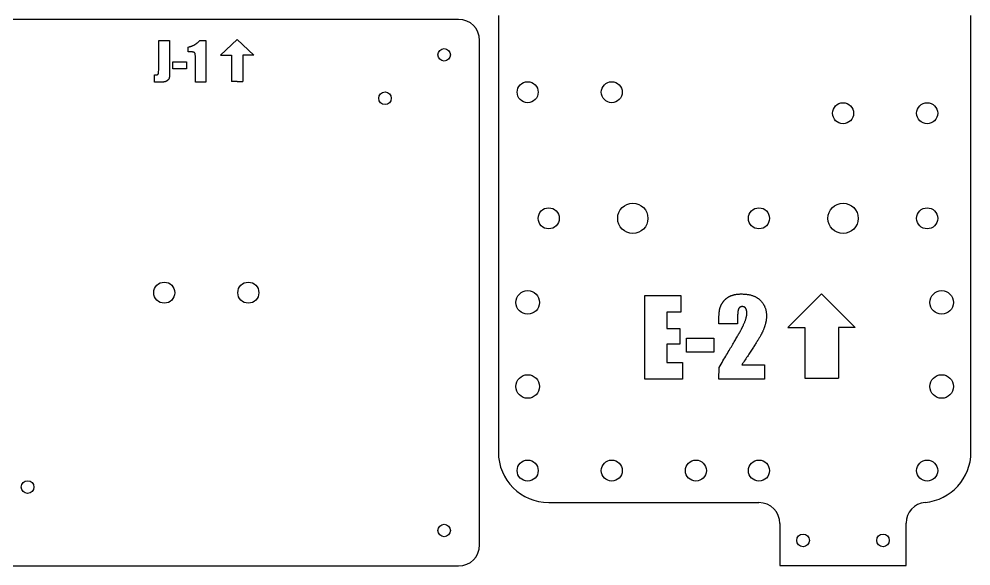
# Model space of a CAD drawing. Header units: millimetres. Extents: x 169 to 969, y 234 to 834.
# Drawn here: x 614.6 to 841, y 540.8 to 670.8 of the extents above; entities that cross this region are included whole.
import ezdxf

# ---------------------------------------------------------------- set-up
doc = ezdxf.new("R2010")
doc.units = ezdxf.units.MM
doc.header["$MEASUREMENT"] = 0
for name, color, linetype, true_color in [('標籤', 18, 'Continuous', 0x000000), ('標籤$切斷線', 1, 'Continuous', 0xff0000), ('零件切斷線', 5, 'Continuous', 0x0000ff)]:
    doc.layers.add(name, color=color, linetype=linetype, true_color=true_color)

msp = doc.modelspace()

# ---------------------------------------------------------------- linework, layer by layer
at = {"layer": '標籤'}
for p, q in [((666.45, 666.01), (662.45, 662.26)), ((666.45, 666.01), (670.45, 662.26)), ((662.45, 662.26), (665.11, 662.26)), ((665.11, 662.26), (665.11, 656.01)), ((667.78, 662.26), (667.78, 656.01)), ((670.45, 662.26), (667.78, 662.26)), ((666.45, 656.01), (665.11, 656.01)), ((666.45, 656.01), (667.78, 656.01)), ((763.42, 605.09), (771.97, 605.09)), ((763.42, 585.21), (763.42, 605.09)), ((771.97, 605.09), (771.97, 601.12)), ((805.42, 605.45), (797.42, 597.45)), ((805.42, 605.45), (813.42, 597.45)), ((771.97, 601.12), (768.6, 601.12)), ((768.6, 601.12), (768.6, 597.26)), ((785.47, 600.24), (785.47, 598.34)), ((781.01, 598.34), (781.01, 599.07)), ((785.47, 598.34), (781.01, 598.34)), ((768.6, 597.26), (771.73, 597.26)), ((771.73, 597.26), (771.73, 593.53)), ((797.42, 597.45), (801.42, 597.45)), ((801.42, 597.45), (801.42, 585.45)), ((813.42, 597.45), (809.42, 597.45)), ((809.42, 597.45), (809.42, 585.45)), ((771.73, 593.53), (768.6, 593.53)), ((768.6, 593.53), (768.6, 589.19)), ((773.3, 591.6), (773.3, 594.97)), ((773.3, 594.97), (779.8, 594.97)), ((779.8, 594.97), (779.8, 591.6)), ((779.8, 591.6), (773.3, 591.6)), ((768.6, 589.19), (772.33, 589.19)), ((772.33, 589.19), (772.33, 585.21)), ((781.01, 585.21), (781.04, 587.98)), ((786.46, 588.59), (791.85, 588.59)), ((791.85, 588.59), (791.85, 585.21)), ((772.33, 585.21), (763.42, 585.21)), ((791.85, 585.21), (781.01, 585.21))]:
    msp.add_line(p, q, dxfattribs=at)
for points in [[(650.38, 665.76), (650.38, 659.11), (650.37, 657.89), (650.36, 657.48), (650.35, 657.32), (650.35, 657.2), (650.34, 657.14), (650.33, 657.09), (650.33, 657.06), (650.33, 657.04), (650.32, 657.01), (650.32, 656.99), (650.31, 656.96), (650.3, 656.94), (650.3, 656.91), (650.29, 656.89), (650.28, 656.86), (650.27, 656.84), (650.27, 656.81), (650.26, 656.79), (650.25, 656.77), (650.24, 656.74), (650.23, 656.72), (650.22, 656.69), (650.21, 656.67), (650.2, 656.65), (650.18, 656.62), (650.17, 656.6), (650.16, 656.58), (650.14, 656.56), (650.13, 656.53), (650.12, 656.51), (650.09, 656.47), (650.06, 656.42), (650.04, 656.4), (650.02, 656.38), (650.01, 656.36), (649.99, 656.34), (649.97, 656.32), (649.95, 656.3), (649.93, 656.28), (649.92, 656.27), (649.9, 656.25), (649.88, 656.23), (649.86, 656.21), (649.84, 656.2), (649.82, 656.18), (649.8, 656.16), (649.78, 656.15), (649.76, 656.13), (649.74, 656.12), (649.71, 656.1), (649.69, 656.09), (649.67, 656.08), (649.65, 656.06), (649.62, 656.05), (649.6, 656.04), (649.58, 656.03), (649.55, 656.02), (649.53, 656.01), (649.5, 656), (649.48, 655.99), (649.45, 655.98), (649.43, 655.97), (649.4, 655.96), (649.38, 655.95), (649.32, 655.93), (649.26, 655.92), (649.2, 655.9), (649.14, 655.89), (649.07, 655.88), (649, 655.87), (648.92, 655.86), (648.85, 655.85), (648.68, 655.84), (648.5, 655.83), (648.31, 655.82), (648.1, 655.82), (646.82, 655.82), (646.82, 657.58), (647.02, 657.57), (647.1, 657.57), (647.16, 657.56), (647.19, 657.56), (647.22, 657.57), (647.24, 657.57), (647.25, 657.57), (647.27, 657.57), (647.28, 657.57), (647.3, 657.57), (647.31, 657.58), (647.33, 657.58), (647.34, 657.58), (647.36, 657.59), (647.37, 657.59), (647.38, 657.59), (647.4, 657.6), (647.41, 657.6), (647.42, 657.61), (647.44, 657.61), (647.45, 657.62), (647.46, 657.62), (647.47, 657.63), (647.49, 657.63), (647.5, 657.64), (647.51, 657.65), (647.52, 657.65), (647.53, 657.66), (647.54, 657.67), (647.55, 657.67), (647.56, 657.68), (647.57, 657.69), (647.58, 657.7), (647.59, 657.71), (647.6, 657.72), (647.61, 657.72), (647.62, 657.73), (647.63, 657.74), (647.64, 657.75), (647.65, 657.76), (647.65, 657.77), (647.66, 657.78), (647.67, 657.79), (647.68, 657.8), (647.68, 657.81), (647.69, 657.82), (647.69, 657.83), (647.7, 657.84), (647.71, 657.85), (647.71, 657.86), (647.72, 657.87), (647.72, 657.88), (647.73, 657.89), (647.73, 657.9), (647.74, 657.91), (647.74, 657.92), (647.74, 657.93), (647.75, 657.95), (647.75, 657.96), (647.75, 657.97), (647.76, 657.98), (647.76, 657.99), (647.76, 658), (647.76, 658.02), (647.76, 658.03), (647.77, 658.05), (647.77, 658.08), (647.77, 658.15), (647.78, 658.32), (647.79, 658.79), (647.79, 665.76)], [(658.99, 665.76), (658.99, 655.82), (656.52, 655.82), (656.52, 661.18), (656.52, 661.7), (656.51, 662.1), (656.5, 662.26), (656.49, 662.4), (656.49, 662.45), (656.48, 662.5), (656.48, 662.52), (656.47, 662.54), (656.47, 662.56), (656.47, 662.57), (656.46, 662.59), (656.46, 662.6), (656.45, 662.61), (656.45, 662.63), (656.44, 662.64), (656.44, 662.65), (656.43, 662.67), (656.43, 662.68), (656.42, 662.69), (656.41, 662.71), (656.4, 662.72), (656.4, 662.73), (656.39, 662.74), (656.38, 662.75), (656.37, 662.77), (656.36, 662.78), (656.35, 662.79), (656.34, 662.8), (656.33, 662.81), (656.32, 662.82), (656.31, 662.83), (656.3, 662.84), (656.28, 662.85), (656.27, 662.86), (656.26, 662.87), (656.24, 662.88), (656.23, 662.89), (656.22, 662.89), (656.2, 662.9), (656.19, 662.91), (656.17, 662.92), (656.16, 662.93), (656.15, 662.93), (656.14, 662.93), (656.13, 662.94), (656.12, 662.94), (656.1, 662.95), (656.08, 662.95), (656.06, 662.96), (656.04, 662.97), (656.02, 662.97), (655.99, 662.98), (655.94, 662.99), (655.88, 663), (655.81, 663.01), (655.75, 663.02), (655.67, 663.02), (655.6, 663.03), (655.43, 663.04), (655.24, 663.04), (655.03, 663.05), (654.78, 663.05), (654.78, 664.18), (655, 664.23), (655.11, 664.25), (655.22, 664.28), (655.32, 664.32), (655.43, 664.35), (655.53, 664.38), (655.63, 664.42), (655.73, 664.46), (655.83, 664.5), (655.93, 664.54), (656.02, 664.58), (656.11, 664.62), (656.2, 664.67), (656.29, 664.71), (656.38, 664.76), (656.47, 664.81), (656.55, 664.87), (656.63, 664.92), (656.71, 664.97), (656.79, 665.03), (656.87, 665.09), (656.94, 665.15), (657.02, 665.21), (657.09, 665.27), (657.16, 665.34), (657.23, 665.4), (657.3, 665.47), (657.36, 665.54), (657.43, 665.61), (657.49, 665.68), (657.55, 665.76)], [(654.41, 660.7), (654.41, 659.01), (651.16, 659.01), (651.16, 660.7)]]:
    msp.add_lwpolyline(points, close=True, dxfattribs=at)
msp.add_lwpolyline([(801.42, 585.45), (809.42, 585.45)], dxfattribs=at)
for points in [[(782.02, 603.57), (782.7, 604.5), (783.77, 604.98)], [(783.77, 604.98), (784.85, 605.45), (786.36, 605.45)], [(786.36, 605.45), (789.31, 605.45), (790.82, 603.99)], [(781.18, 601.69), (781.35, 602.64), (782.02, 603.57)], [(786.56, 602.44), (786.01, 602.44), (785.74, 602)], [(787.39, 602.04), (787.12, 602.44), (786.56, 602.44)], [(790.82, 603.99), (792.33, 602.52), (792.33, 600.27)], [(781.01, 599.07), (781.01, 600.73), (781.18, 601.69)], [(785.74, 602), (785.47, 601.56), (785.47, 600.24)], [(786.76, 597.86), (787.66, 599.76), (787.66, 600.82)], [(787.66, 600.82), (787.66, 601.64), (787.39, 602.04)], [(792.33, 600.27), (792.33, 598.57), (791.48, 596.66)], [(781.04, 587.98), (785.85, 595.97), (786.76, 597.86)], [(791.48, 596.66), (790.63, 594.76), (786.46, 588.59)]]:
    msp.add_open_spline(points, degree=2, dxfattribs=at)
at = {"layer": '標籤$切斷線'}
for centre, radius in [((715.68, 662.33), 1.5), ((735.54, 653.44, -44), 2.5), ((755.54, 653.44, -44), 2.5), ((701.61, 652.01), 1.5), ((810.54, 648.44, -44), 2.5), ((830.54, 648.44, -44), 2.5), ((740.54, 623.44, -44), 2.5), ((760.54, 623.44, -44), 3.6), ((790.54, 623.44, -44), 2.5), ((810.54, 623.44, -44), 3.6), ((830.54, 623.44, -44), 2.5), ((649.11, 605.76), 2.5), ((669.11, 605.76), 2.5), ((735.54, 603.44, -44), 2.8), ((833.99, 603.44, -44), 2.8), ((735.54, 583.44, -44), 2.8), ((833.99, 583.44, -44), 2.8), ((735.54, 563.44, -44), 2.5), ((755.54, 563.44, -44), 2.5), ((775.54, 563.44, -44), 2.5), ((790.54, 563.44, -44), 2.5), ((830.54, 563.44, -44), 2.5), ((616.61, 559.51), 1.5), ((715.68, 549.19), 1.5), ((801.04, 546.83, -44), 1.5), ((820.04, 546.83, -44), 1.5)]:
    msp.add_circle(centre, radius, dxfattribs=at)
at = {"layer": '零件切斷線'}
for p, q in [((719.11, 670.76), (599.11, 670.76)), ((728.57, 671.68, -44), (728.57, 567.83, -44)), ((840.96, 567.83, -44), (840.96, 671.68, -44)), ((724.11, 545.76), (724.11, 665.76)), ((740.56, 555.83, -44), (790.54, 555.83, -44)), ((795.54, 550.83), (795.54, 540.83)), ((825.54, 540.83), (825.54, 550.91)), ((599.11, 540.76), (719.11, 540.76)), ((795.54, 540.83), (825.54, 540.83))]:
    msp.add_line(p, q, dxfattribs=at)
for centre, radius, start, end in [((719.11, 665.76), 5, 360, 90), ((740.57, 567.83, -44), 12, 180, 269.9388), ((828.96, 567.83, -44), 12, 275.3385, 360), ((790.54, 550.83, -44), 5, 0, 90), ((830.54, 550.91, -44), 5, 95.3385, 180), ((719.11, 545.76), 5, 270, 0)]:
    msp.add_arc(centre, radius, start, end, dxfattribs=at)

doc.saveas('drawing.dxf')
